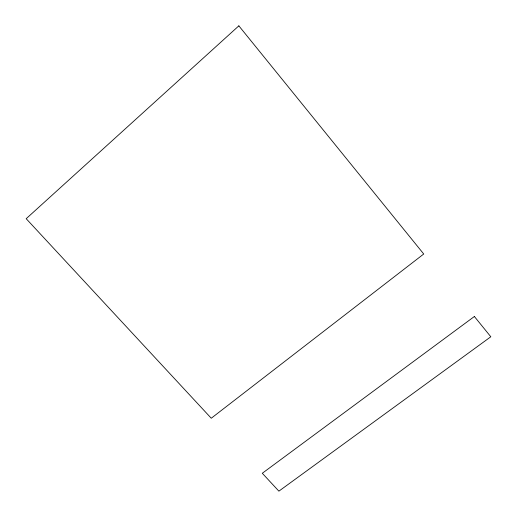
<?xml version="1.0" encoding="UTF-8"?>
<svg xmlns="http://www.w3.org/2000/svg" width="517" height="517" viewBox="0 0 517 517"><rect width="100%" height="100%" fill="white"/><g stroke="black" fill="none" stroke-linecap="round" stroke-linejoin="round"><path stroke-width="0.78" d="M238.848 25.85L26.186 218.697L211.259 418.24L423.74 254.002L238.848 25.85M474.38 316.494L262.293 473.262L278.889 491.15L490.814 336.774L474.38 316.494"/></g></svg>
